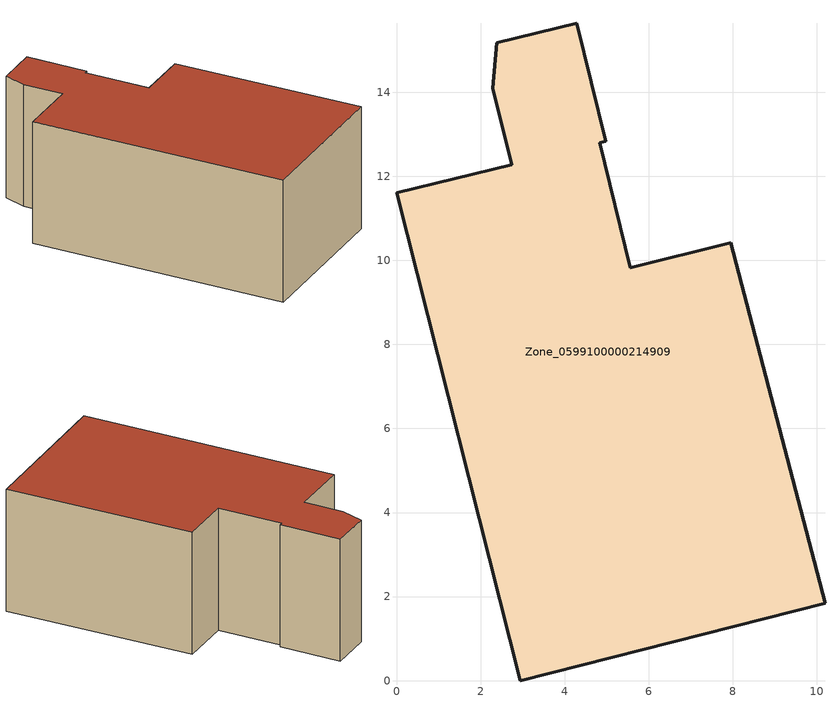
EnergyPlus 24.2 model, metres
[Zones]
Zone_0599100000214909
 floor ground (C_G): 2.39,15.17 4.29,15.64 4.98,12.84 4.83,12.8 5.56,9.83 7.95,10.42 10.19,1.84 2.94,0 0,11.61 2.74,12.28 2.29,14.1 z0
 wall outside (C_F): 10.19,1.84 7.95,10.42 5.56,9.83 4.83,12.8 4.98,12.84 4.29,15.64 2.39,15.17 2.29,14.1 2.74,12.28 0,11.61 2.94,0 10.19,1.84 z0:5.92
 roof outside (C_R): 4.29,15.64 2.39,15.17 2.29,14.1 2.74,12.28 0,11.61 2.94,0 10.19,1.84 7.95,10.42 5.56,9.83 4.83,12.8 4.98,12.84 z5.92
[BUILDING]
Pand.0599100000214909: North Axis=0; Terrain=City; Loads Convergence Tolerance Value=0.04; Temperature Convergence Tolerance Value=0.4; Solar Distribution=FullExterior; Maximum Number of Warmup Days=25; Minimum Number of Warmup Days=1
[Site:Location]
Rotterdam.The.Hague.AP_ZH_NLD Design_Conditions: Latitude=51.96; Longitude=4.45; Time Zone=1; Elevation=-4.5
[SITE:GROUNDTEMPERATURE:BUILDINGSURFACE]
18, 18, 18, 18, 18, 18, 18, 18, 18, 18, 18, 18
[MATERIAL] Thermal Absorptance=0.9; Solar Absorptance=0.7; Visible Absorptance=0.7
Name | Roughness | Thickness | Conductivity | Density | Specific Heat
G.TC.1965-1974 | MediumSmooth | 0.15 | 0.882353 | 540 | 1210
F.TC.1965-1974 | Rough | 0.3 | 0.697674 | 1920 | 840
R.TC.1965-1974 | MediumRough | 0.2 | 0.232558 | 1500 | 1000
[CONSTRUCTION]
C_G: G.TC.1965-1974
C_F: F.TC.1965-1974
C_R: R.TC.1965-1974
[ZONE]
Zone_0599100000214909: Type=1; Multiplier=1; Ceiling Height=Autocalculate; Volume=Autocalculate; Floor Area=autocalculate; Part of Total Floor Area=Yes
[ZONEINFILTRATION:DESIGNFLOWRATE]
Infil_Zone_0599100000214909: Zone or ZoneList or Space or SpaceList=Zone_0599100000214909; Schedule=AlwaysOn; Design Flow Rate Calculation Method=Flow/Area; Flow Rate per Floor Area=0.003; Constant Term Coefficient=1; Temperature Term Coefficient=0; Velocity Term Coefficient=0; Velocity Squared Term Coefficient=0
[HVACTEMPLATE:ZONE:IDEALLOADSAIRSYSTEM]
Zone_0599100000214909: Maximum Heating Supply Air Temperature=50; Minimum Cooling Supply Air Temperature=13; Maximum Heating Supply Air Humidity Ratio=0.0156; Minimum Cooling Supply Air Humidity Ratio=0.0077; Heating Limit=NoLimit; Cooling Limit=NoLimit; Dehumidification Control Type=ConstantSensibleHeatRatio; Cooling Sensible Heat Ratio=0.7; Dehumidification Setpoint=60; Humidification Control Type=None; Humidification Setpoint=30; Outdoor Air Method=None; Outdoor Air Flow Rate per Person=0.00944; Outdoor Air Flow Rate per Zone Floor Area=0; Outdoor Air Flow Rate per Zone=0; Demand Controlled Ventilation Type=None; Outdoor Air Economizer Type=NoEconomizer; Heat Recovery Type=None; Sensible Heat Recovery Effectiveness=0.7; Latent Heat Recovery Effectiveness=0.65
[ZONECONTROL:THERMOSTAT]
ThermostatControl_Zone_0599100000214909: Zone or ZoneList=Zone_0599100000214909; Control Type Schedule=DualSetpointControlType; Control 1=Thermostat_Zone_0599100000214909; Temperature Difference Between Cutout And Setpoint=0
[THERMOSTATSETPOINT:DUALSETPOINT]
Thermostat_Zone_0599100000214909: Heating Setpoint Temperature Schedule=HeatingSetpoint_Zone_0599100000214909; Cooling Setpoint Temperature Schedule=CoolingSetpoint_Zone_0599100000214909
[SCHEDULE:COMPACT]
HeatingSetpoint_Zone_0599100000214909: Through: 12/31, For: AllDays, Until: 24:00, 21
CoolingSetpoint_Zone_0599100000214909: Through: 12/31, For: AllDays, Until: 24:00, 24
DualSetpointControlType: Through: 12/31, For: AllDays, Until: 24:00, 4
AlwaysOn: Through: 12/31, For: AllDays, Until: 24:00, 1
